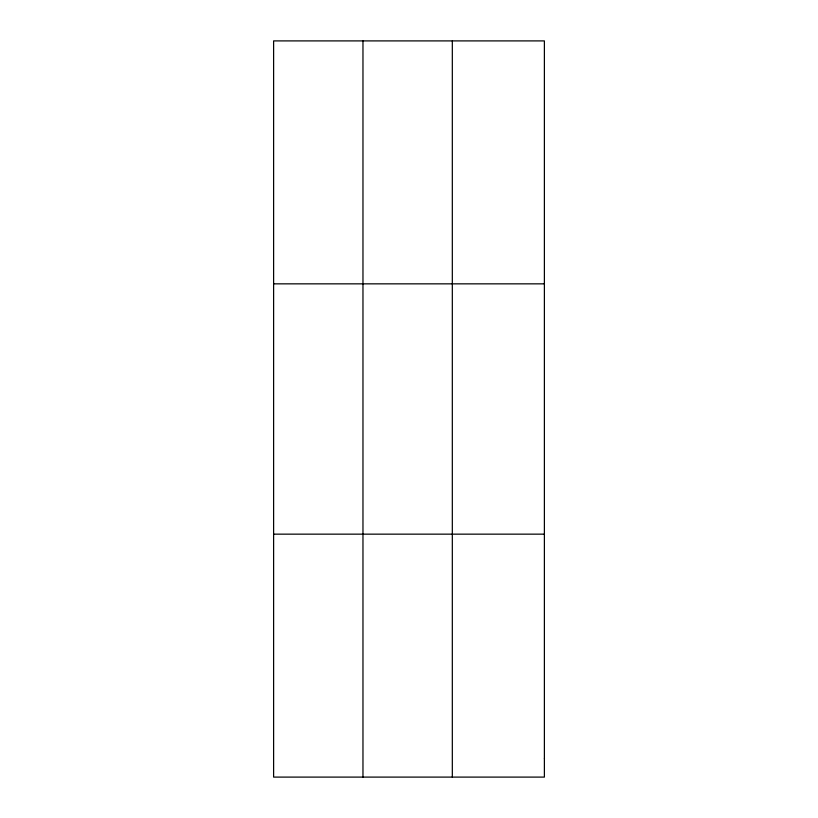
<?xml version="1.0" encoding="UTF-8"?>
<svg xmlns="http://www.w3.org/2000/svg" width="818" height="818" viewBox="0 0 818 818"><rect width="100%" height="100%" fill="white"/><g stroke="black" fill="none" stroke-linecap="round" stroke-linejoin="round"><path stroke-width="1.23" d="M362.967 40.9L362.967 777.1M452.323 40.9L452.323 777.1M273.611 283.846L544.389 283.846M273.611 534.154L544.389 534.154M544.389 758.409L544.389 777.1L273.611 777.1L273.611 40.9L544.389 40.9L544.389 758.409"/></g></svg>
